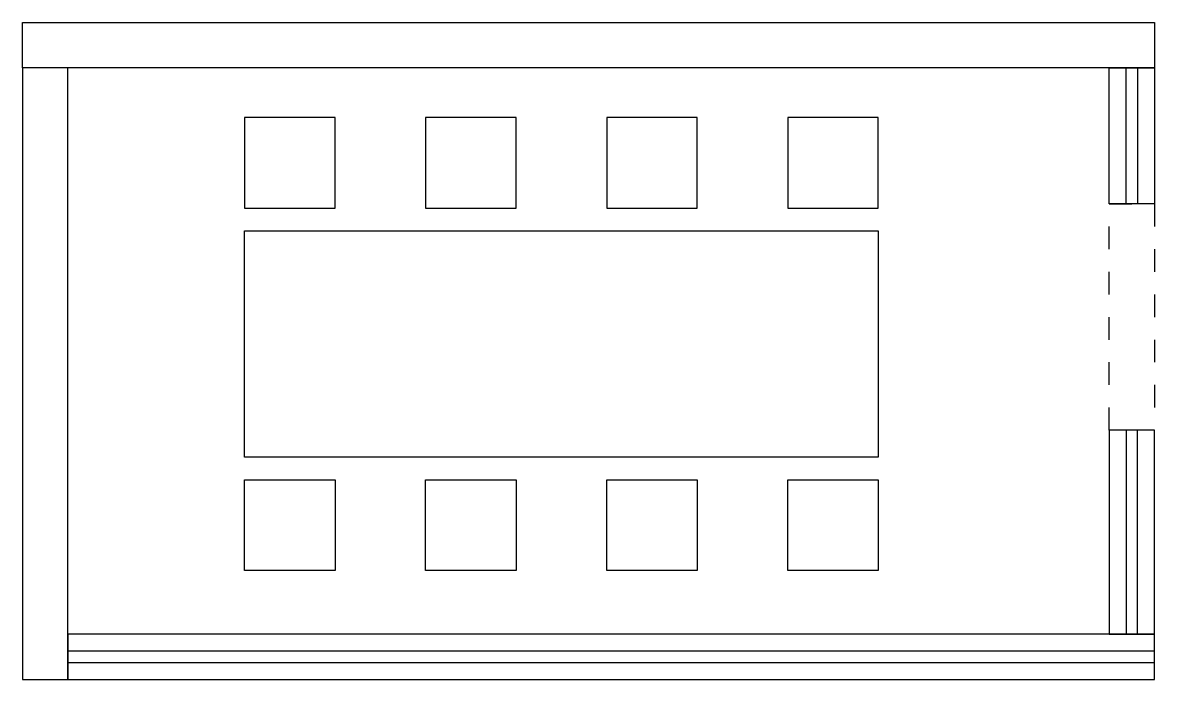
# Model space of a CAD drawing. Header units: metres. Extents: x -59.47 to -54.47, y 10.38 to 13.28.
import ezdxf

# ---------------------------------------------------------------- set-up
doc = ezdxf.new("R2010")
doc.units = ezdxf.units.M
doc.linetypes.add('Dashed', pattern=[0.01, 0.005, -0.005])
for name, color, linetype, true_color in [('墙体', 1, 'Continuous', 0xff0000), ('桌子', 100, 'Continuous', 0x00ff32), ('椅子', 160, 'Continuous', 0x004cff), ('玻璃', 4, 'Continuous', 0x00ffe7)]:
    doc.layers.add(name, color=color, linetype=linetype, true_color=true_color)
doc.layers.add('虚线', color=7, linetype='Dashed')

msp = doc.modelspace()

# ---------------------------------------------------------------- linework, layer by layer
at = {"layer": '墙体'}
for points in [[(-59.472, 13.2842), (-54.472, 13.2842), (-54.472, 13.0842), (-59.472, 13.0842)], [(-59.472, 13.0842), (-59.472, 10.3842), (-59.272, 10.3842), (-59.272, 13.0842)], [(-54.472, 13.0842), (-54.472, 12.4842), (-54.672, 12.4842), (-54.672, 13.0842)], [(-54.472, 10.5842), (-54.472, 11.4842), (-54.672, 11.4842), (-54.672, 10.5842)], [(-59.272, 10.3842), (-54.472, 10.3842), (-54.472, 10.5842), (-59.272, 10.5842)]]:
    msp.add_lwpolyline(points, close=True, dxfattribs=at)
at = {"layer": '桌子'}
msp.add_lwpolyline([(-58.4916, 11.3651), (-58.4916, 12.3651), (-55.6916, 12.3651), (-55.6916, 11.3651)], close=True, dxfattribs=at)
at = {"layer": '椅子'}
for points in [[(-58.4916, 12.4651), (-58.0916, 12.4651), (-58.0916, 12.8651), (-58.4916, 12.8651)], [(-57.6916, 12.4651), (-57.2916, 12.4651), (-57.2916, 12.8651), (-57.6916, 12.8651)], [(-56.8916, 12.4651), (-56.4916, 12.4651), (-56.4916, 12.8651), (-56.8916, 12.8651)], [(-56.0916, 12.4651), (-55.6916, 12.4651), (-55.6916, 12.8651), (-56.0916, 12.8651)], [(-58.4916, 11.2651), (-58.0916, 11.2651), (-58.0916, 10.8651), (-58.4916, 10.8651)], [(-57.6916, 11.2651), (-57.2916, 11.2651), (-57.2916, 10.8651), (-57.6916, 10.8651)], [(-56.8916, 11.2651), (-56.4916, 11.2651), (-56.4916, 10.8651), (-56.8916, 10.8651)], [(-56.0916, 11.2651), (-55.6916, 11.2651), (-55.6916, 10.8651), (-56.0916, 10.8651)]]:
    msp.add_lwpolyline(points, close=True, dxfattribs=at)
at = {"layer": '玻璃'}
for points in [[(-54.547, 13.0842), (-54.547, 12.4842), (-54.597, 12.4842), (-54.597, 13.0842)], [(-54.547, 10.5842), (-54.547, 11.4842), (-54.597, 11.4842), (-54.597, 10.5842)], [(-59.272, 10.4592), (-54.472, 10.4592), (-54.472, 10.5092), (-59.272, 10.5092)]]:
    msp.add_lwpolyline(points, close=True, dxfattribs=at)
at = {"layer": '虚线'}
msp.add_lwpolyline([(-54.672, 12.4842), (-54.472, 12.4842), (-54.472, 11.4842), (-54.672, 11.4842)], close=True, dxfattribs=at)

doc.saveas('drawing.dxf')
